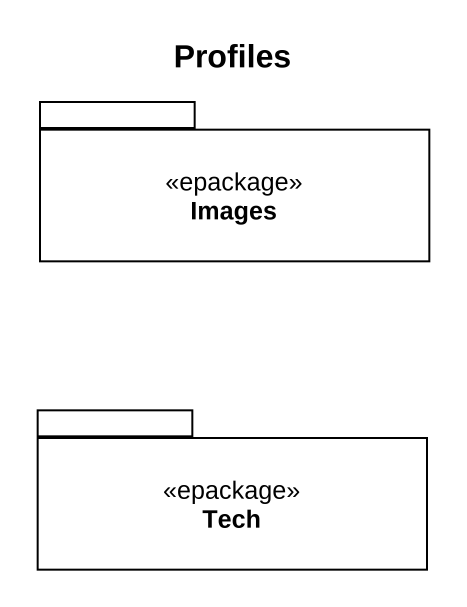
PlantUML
@startuml
title Profiles
package Images <<epackage>> {
}
package Tech <<epackage>> {
}
@enduml
